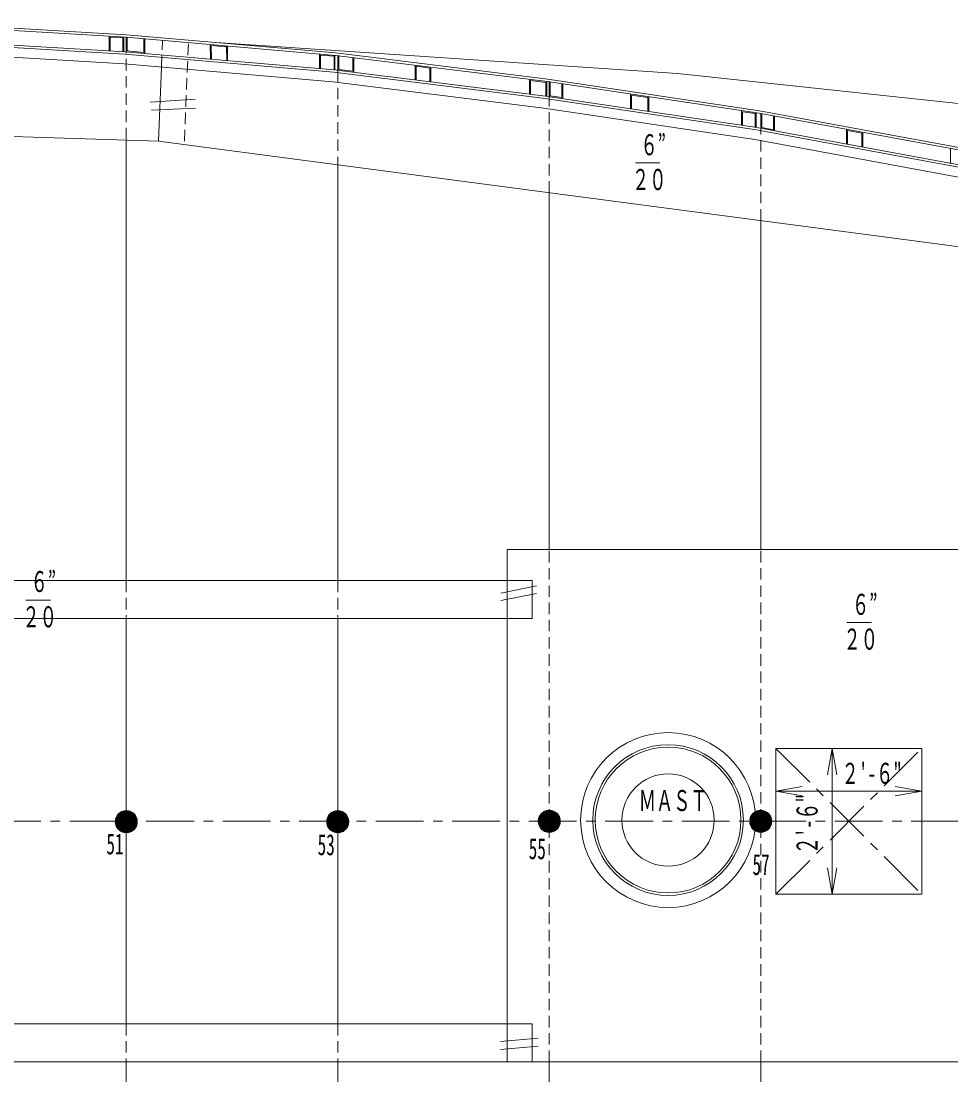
# Model space of a CAD drawing. Units: millimetres, scale not verified. Extents: x -28714 to 28714, y -20310 to 20310.
# Drawn here: x 7639 to 12500, y -1603 to 3904 of the extents above; entities that cross this region are included whole.
import ezdxf
from ezdxf.enums import TextEntityAlignment as Align

# ---------------------------------------------------------------- set-up
doc = ezdxf.new("R2010")
doc.units = ezdxf.units.MM
doc.header["$LTSCALE"] = 50
doc.linetypes.add('CHAIN1', pattern=[8, 5, -1, 1, -1])
doc.linetypes.add('DASHED1', pattern=[1.8, 1.2, -0.6])
for name, color, linetype, lineweight in [('0-0_0', 3, 'Continuous', 18), ('0-1', 4, 'CHAIN1', 18), ('0-2_寸法', 2, 'Continuous', 18)]:
    doc.layers.add(name, color=color, linetype=linetype, lineweight=lineweight)
doc.styles.add('ＭＳ ゴシック', font='')
doc.styles.get('ＭＳ ゴシック').set_extended_font_data('MS Gothic')

msp = doc.modelspace()

# ---------------------------------------------------------------- linework, layer by layer
at = {"layer": '0-0_0'}
for p, q in [((8098.87, 3825.36), (8098.87, 3749.02)), ((8175.76, 3820.8), (8175.76, 3744.46)), ((8188.67, 3743.52), (8188.67, 3820)), ((8286.19, 3811.55), (8286.19, 3735.07)), ((8627.96, 3781.93), (8628.93, 3705.36)), ((8717.79, 3774.15), (8718.77, 3697.58)), ((9198.74, 3655.98), (9198.74, 3732.46)), ((9279.94, 3725.42), (9279.94, 3648.77)), ((9294.32, 3646.99), (9294.32, 3723.77)), ((9378, 3713.43), (9378, 3636.65)), ((8357.1, 3276.53), (8372.65, 3663.84)), ((9699.79, 3673.65), (9699.79, 3596.87)), ((9781.54, 3663.54), (9781.54, 3586.76)), ((10296.22, 3599.92), (10296.22, 3523.14)), ((10386.67, 3588.74), (10386.67, 3511.8)), ((10399.97, 3509.81), (10399.97, 3586.86)), ((10471.01, 3576.25), (10471.01, 3499.2)), ((8313.2, 3481.48), (8548.95, 3495.54)), ((10824.8, 3523.4), (10824.8, 3446.22)), ((10920.98, 3509.03), (10920.98, 3431.99)), ((8320.24, 3438.42), (8551.59, 3449.84)), ((11405.99, 3436.59), (11405.99, 3359.54)), ((11481.27, 3425.34), (11481.27, 3348.29)), ((11505.62, 3343.94), (11505.62, 3421.42)), ((11578.22, 3408.04), (11578.22, 3330.55)), ((11953.77, 3338.8), (11953.77, 3261.32)), ((12039.87, 3322.93), (12039.87, 3245.44)), ((8188.67, 980.08), (8188.67, 3281.9)), ((12497.61, 3238.54), (12497.61, 3161.06)), ((9294.32, 980.08), (9294.32, 3153.14)), ((10399.97, 1142.82), (10399.97, 3007.57)), ((11505.62, 1142.82), (11505.62, 2862)), ((-104.32, 980.08), (10311.07, 980.08)), ((10147.79, 914.91), (10332.8, 952.33)), ((10311.07, 781.96), (10311.07, 980.08)), ((10147.79, 876.38), (10332.8, 913.8)), ((4054.77, 781.96), (10311.07, 781.96)), ((8188.67, -1336.4), (8188.67, 781.96)), ((9294.32, -1336.4), (9294.32, 781.96)), ((10342.46, -273.83), (10396.58, -219.71)), ((10342.97, -268.83), (10391.57, -220.23)), ((10399.97, -220.81), (10401.16, -219.62)), ((10399.97, -225.3), (10405.4, -219.87)), ((11448.11, -273.83), (11502.23, -219.71)), ((11448.62, -268.83), (11497.22, -220.23)), ((11505.62, -220.81), (11506.81, -219.62)), ((11505.62, -225.3), (11511.05, -219.87)), ((8131.16, -276.37), (8185.28, -222.24)), ((8131.67, -271.36), (8180.28, -222.76)), ((8132.26, -279.76), (8188.67, -223.34)), ((8132.79, -265.76), (8174.67, -223.87)), ((8134.85, -259.21), (8168.12, -225.94)), ((8136.75, -279.76), (8188.67, -227.83)), ((8139.01, -250.56), (8159.47, -230.09)), ((8141.24, -279.76), (8188.67, -232.32)), ((8145.73, -279.76), (8188.67, -236.81)), ((8150.22, -279.76), (8188.67, -241.3)), ((8154.71, -279.76), (8188.67, -245.79)), ((8159.2, -279.76), (8188.67, -250.28)), ((8163.69, -279.76), (8188.67, -254.77)), ((8168.18, -279.76), (8188.67, -259.26)), ((8172.67, -279.76), (8188.67, -263.75)), ((8177.16, -279.76), (8188.67, -268.24)), ((8181.65, -279.76), (8188.67, -272.73)), ((8188.67, -223.34), (8189.86, -222.16)), ((8188.67, -227.83), (8194.1, -222.4)), ((8188.67, -232.32), (8198.08, -222.92)), ((8188.67, -236.81), (8201.82, -223.67)), ((8188.67, -241.3), (8205.36, -224.61)), ((8188.67, -245.79), (8208.72, -225.75)), ((8188.67, -250.28), (8211.92, -227.04)), ((8188.67, -254.77), (8214.96, -228.49)), ((8188.67, -259.26), (8217.85, -230.08)), ((8188.67, -263.75), (8220.62, -231.81)), ((8188.67, -268.24), (8223.25, -233.67)), ((8188.67, -272.73), (8225.75, -235.66)), ((8188.67, -277.22), (8228.13, -237.77)), ((8190.63, -279.76), (8230.38, -240.01)), ((8195.12, -279.76), (8232.51, -242.37)), ((8199.61, -279.76), (8234.51, -244.86)), ((8204.1, -279.76), (8236.39, -247.47)), ((8208.59, -279.76), (8238.13, -250.21)), ((8213.08, -279.76), (8239.74, -253.09)), ((8217.57, -279.76), (8241.21, -256.12)), ((8222.06, -279.76), (8242.53, -259.29)), ((8226.55, -279.76), (8243.68, -262.63)), ((8231.04, -279.76), (8244.65, -266.14)), ((8235.53, -279.76), (8245.43, -269.86)), ((8240.02, -279.76), (8245.98, -273.8)), ((9236.81, -276.37), (9290.93, -222.24)), ((9237.32, -271.36), (9285.92, -222.76)), ((9237.91, -279.76), (9294.32, -223.34)), ((9238.43, -265.76), (9280.32, -223.87)), ((9240.5, -259.21), (9273.77, -225.94)), ((9242.4, -279.76), (9294.32, -227.83)), ((9244.66, -250.56), (9265.12, -230.09)), ((9246.89, -279.76), (9294.32, -232.32)), ((9251.38, -279.76), (9294.32, -236.81)), ((9255.87, -279.76), (9294.32, -241.3)), ((9260.36, -279.76), (9294.32, -245.79)), ((9264.85, -279.76), (9294.32, -250.28)), ((9269.34, -279.76), (9294.32, -254.77)), ((9273.83, -279.76), (9294.32, -259.26)), ((9278.32, -279.76), (9294.32, -263.75)), ((9282.81, -279.76), (9294.32, -268.24)), ((9287.3, -279.76), (9294.32, -272.73)), ((9294.32, -223.34), (9295.51, -222.16)), ((9294.32, -227.83), (9299.75, -222.4)), ((9294.32, -232.32), (9303.73, -222.92)), ((9294.32, -236.81), (9307.47, -223.67)), ((9294.32, -241.3), (9311.01, -224.61)), ((9294.32, -245.79), (9314.37, -225.75)), ((9294.32, -250.28), (9317.56, -227.04)), ((9294.32, -254.77), (9320.61, -228.49)), ((9294.32, -259.26), (9323.5, -230.08)), ((9294.32, -263.75), (9326.27, -231.81)), ((9294.32, -268.24), (9328.89, -233.67)), ((9294.32, -272.73), (9331.4, -235.66)), ((9294.32, -277.22), (9333.77, -237.77)), ((9296.28, -279.76), (9336.03, -240.01)), ((9300.77, -279.76), (9338.16, -242.37)), ((9305.26, -279.76), (9340.16, -244.86)), ((9309.75, -279.76), (9342.04, -247.47)), ((9314.24, -279.76), (9343.78, -250.21)), ((9318.73, -279.76), (9345.39, -253.09)), ((9323.22, -279.76), (9346.86, -256.12)), ((9327.71, -279.76), (9348.18, -259.29)), ((9332.2, -279.76), (9349.33, -262.63)), ((9336.69, -279.76), (9350.3, -266.14)), ((9341.18, -279.76), (9351.08, -269.86)), ((9345.67, -279.76), (9351.63, -273.8)), ((10343.56, -277.22), (10399.97, -220.81)), ((10344.08, -263.23), (10385.97, -221.34)), ((10346.15, -256.67), (10379.42, -223.4)), ((10348.05, -277.22), (10399.97, -225.3)), ((10350.31, -248.02), (10370.77, -227.56)), ((10352.54, -277.22), (10399.97, -229.79)), ((10357.03, -277.22), (10399.97, -234.28)), ((10361.52, -277.22), (10399.97, -238.77)), ((10366.01, -277.22), (10399.97, -243.26)), ((10370.5, -277.22), (10399.97, -247.75)), ((10374.99, -277.22), (10399.97, -252.24)), ((10379.48, -277.22), (10399.97, -256.73)), ((10383.97, -277.22), (10399.97, -261.22)), ((10388.46, -277.22), (10399.97, -265.71)), ((10392.95, -277.22), (10399.97, -270.2)), ((10397.44, -277.22), (10399.97, -274.69)), ((10399.97, -229.79), (10409.38, -220.38)), ((10399.97, -234.28), (10413.12, -221.13)), ((10399.97, -238.77), (10416.66, -222.08)), ((10399.97, -243.26), (10420.02, -223.21)), ((10399.97, -247.75), (10423.21, -224.51)), ((10399.97, -252.24), (10426.26, -225.96)), ((10399.97, -256.73), (10429.15, -227.55)), ((10399.97, -261.22), (10431.91, -229.28)), ((10399.97, -265.71), (10434.54, -231.14)), ((10399.97, -270.2), (10437.05, -233.13)), ((10399.97, -274.69), (10439.42, -235.24)), ((10401.93, -277.22), (10441.68, -237.48)), ((10406.42, -277.22), (10443.81, -239.84)), ((10410.91, -277.22), (10445.81, -242.32)), ((10415.4, -277.22), (10447.69, -244.94)), ((10419.89, -277.22), (10449.43, -247.68)), ((10424.38, -277.22), (10451.04, -250.56)), ((10428.87, -277.22), (10452.51, -253.58)), ((10433.36, -277.22), (10453.83, -256.76)), ((10437.85, -277.22), (10454.98, -260.09)), ((10442.34, -277.22), (10455.95, -263.61)), ((10446.83, -277.22), (10456.73, -267.33)), ((10451.32, -277.22), (10457.28, -271.27)), ((11449.2, -277.22), (11505.62, -220.81)), ((11449.73, -263.23), (11491.62, -221.34)), ((11451.8, -256.67), (11485.07, -223.4)), ((11453.69, -277.22), (11505.62, -225.3)), ((11455.95, -248.02), (11476.42, -227.56)), ((11458.18, -277.22), (11505.62, -229.79)), ((11462.68, -277.22), (11505.62, -234.28)), ((11467.17, -277.22), (11505.62, -238.77)), ((11471.66, -277.22), (11505.62, -243.26)), ((11476.15, -277.22), (11505.62, -247.75)), ((11480.64, -277.22), (11505.62, -252.24)), ((11485.13, -277.22), (11505.62, -256.73)), ((11489.62, -277.22), (11505.62, -261.22)), ((11494.11, -277.22), (11505.62, -265.71)), ((11498.6, -277.22), (11505.62, -270.2)), ((11503.09, -277.22), (11505.62, -274.69)), ((11505.62, -229.79), (11515.03, -220.38)), ((11505.62, -234.28), (11518.77, -221.13)), ((11505.62, -238.77), (11522.31, -222.08)), ((11505.62, -243.26), (11525.67, -223.21)), ((11505.62, -247.75), (11528.86, -224.51)), ((11505.62, -252.24), (11531.9, -225.96)), ((11505.62, -256.73), (11534.8, -227.55)), ((11505.62, -261.22), (11537.56, -229.28)), ((11505.62, -265.71), (11540.19, -231.14)), ((11505.62, -270.2), (11542.7, -233.13)), ((11505.62, -274.69), (11545.07, -235.24)), ((11507.58, -277.22), (11547.33, -237.48)), ((11512.07, -277.22), (11549.45, -239.84)), ((11516.56, -277.22), (11551.46, -242.32)), ((11521.05, -277.22), (11553.34, -244.94)), ((11525.54, -277.22), (11555.08, -247.68)), ((11530.03, -277.22), (11556.69, -250.56)), ((11534.52, -277.22), (11558.16, -253.58)), ((11539.01, -277.22), (11559.48, -256.76)), ((11543.5, -277.22), (11560.63, -260.09)), ((11547.99, -277.22), (11561.6, -263.61)), ((11552.48, -277.22), (11562.38, -267.33)), ((11556.97, -277.22), (11562.92, -271.27)), ((8131.07, -280.94), (8132.26, -279.76)), ((8131.32, -285.19), (8136.75, -279.76)), ((8131.83, -289.16), (8141.24, -279.76)), ((8132.58, -292.91), (8145.73, -279.76)), ((8133.53, -296.45), (8150.22, -279.76)), ((8134.66, -299.81), (8154.71, -279.76)), ((8135.96, -303), (8159.2, -279.76)), ((8137.4, -306.04), (8163.69, -279.76)), ((8139, -308.94), (8168.18, -279.76)), ((8140.73, -311.7), (8172.67, -279.76)), ((8142.59, -314.33), (8177.16, -279.76)), ((8144.57, -316.83), (8181.65, -279.76)), ((8146.69, -319.21), (8186.14, -279.76)), ((8148.92, -321.46), (8188.67, -281.71)), ((8151.28, -323.59), (8188.67, -286.21)), ((8153.77, -325.6), (8188.67, -290.7)), ((8156.38, -327.47), (8188.67, -295.19)), ((8159.13, -329.22), (8188.67, -299.68)), ((8162.01, -330.83), (8188.67, -304.17)), ((8165.03, -332.3), (8188.67, -308.66)), ((8168.2, -333.61), (8188.67, -313.15)), ((8171.54, -334.77), (8188.67, -317.64)), ((8175.06, -335.74), (8188.67, -322.13)), ((8178.77, -336.52), (8188.67, -326.62)), ((8186.14, -279.76), (8188.67, -277.22)), ((8188.67, -281.71), (8190.63, -279.76)), ((8188.67, -286.21), (8195.12, -279.76)), ((8188.67, -290.7), (8199.61, -279.76)), ((8188.67, -295.19), (8204.1, -279.76)), ((8188.67, -299.68), (8208.59, -279.76)), ((8188.67, -304.17), (8213.08, -279.76)), ((8188.67, -308.66), (8217.57, -279.76)), ((8188.67, -313.15), (8222.06, -279.76)), ((8188.67, -317.64), (8226.55, -279.76)), ((8188.67, -322.13), (8231.04, -279.76)), ((8188.67, -326.62), (8235.53, -279.76)), ((8188.67, -331.11), (8240.02, -279.76)), ((8188.67, -335.6), (8244.51, -279.76)), ((8191.45, -337.31), (8246.22, -282.54)), ((8196.4, -336.85), (8245.77, -287.48)), ((8201.91, -335.83), (8244.75, -292.99)), ((8208.31, -333.92), (8242.84, -299.39)), ((8216.53, -330.19), (8239.1, -307.62)), ((8244.51, -279.76), (8246.26, -278.01)), ((9236.72, -280.94), (9237.91, -279.76)), ((9236.96, -285.19), (9242.4, -279.76)), ((9237.48, -289.16), (9246.89, -279.76)), ((9238.23, -292.91), (9251.38, -279.76)), ((9239.18, -296.45), (9255.87, -279.76)), ((9240.31, -299.81), (9260.36, -279.76)), ((9241.6, -303), (9264.85, -279.76)), ((9243.05, -306.04), (9269.34, -279.76)), ((9244.65, -308.94), (9273.83, -279.76)), ((9246.37, -311.7), (9278.32, -279.76)), ((9248.23, -314.33), (9282.81, -279.76)), ((9250.22, -316.83), (9287.3, -279.76)), ((9252.34, -319.21), (9291.79, -279.76)), ((9254.57, -321.46), (9294.32, -281.71)), ((9256.93, -323.59), (9294.32, -286.21)), ((9259.42, -325.6), (9294.32, -290.7)), ((9262.03, -327.47), (9294.32, -295.19)), ((9264.78, -329.22), (9294.32, -299.68)), ((9267.66, -330.83), (9294.32, -304.17)), ((9270.68, -332.3), (9294.32, -308.66)), ((9273.85, -333.61), (9294.32, -313.15)), ((9277.19, -334.77), (9294.32, -317.64)), ((9280.71, -335.74), (9294.32, -322.13)), ((9284.42, -336.52), (9294.32, -326.62)), ((9291.79, -279.76), (9294.32, -277.22)), ((9294.32, -281.71), (9296.28, -279.76)), ((9294.32, -286.21), (9300.77, -279.76)), ((9294.32, -290.7), (9305.26, -279.76)), ((9294.32, -295.19), (9309.75, -279.76)), ((9294.32, -299.68), (9314.24, -279.76)), ((9294.32, -304.17), (9318.73, -279.76)), ((9294.32, -308.66), (9323.22, -279.76)), ((9294.32, -313.15), (9327.71, -279.76)), ((9294.32, -317.64), (9332.2, -279.76)), ((9294.32, -322.13), (9336.69, -279.76)), ((9294.32, -326.62), (9341.18, -279.76)), ((9294.32, -331.11), (9345.67, -279.76)), ((9294.32, -335.6), (9350.16, -279.76)), ((9297.1, -337.31), (9351.87, -282.54)), ((9302.05, -336.85), (9351.42, -287.48)), ((9307.56, -335.83), (9350.39, -292.99)), ((9313.95, -333.92), (9348.49, -299.39)), ((9322.18, -330.19), (9344.75, -307.62)), ((9350.16, -279.76), (9351.91, -278.01)), ((10342.37, -278.41), (10343.56, -277.22)), ((10342.61, -282.66), (10348.05, -277.22)), ((10343.13, -286.63), (10352.54, -277.22)), ((10343.88, -290.37), (10357.03, -277.22)), ((10344.83, -293.91), (10361.52, -277.22)), ((10345.96, -297.27), (10366.01, -277.22)), ((10347.25, -300.47), (10370.5, -277.22)), ((10348.7, -303.51), (10374.99, -277.22)), ((10350.29, -306.41), (10379.48, -277.22)), ((10352.02, -309.17), (10383.97, -277.22)), ((10353.88, -311.8), (10388.46, -277.22)), ((10355.87, -314.3), (10392.95, -277.22)), ((10357.98, -316.68), (10397.44, -277.22)), ((10360.22, -318.93), (10399.97, -279.18)), ((10362.58, -321.06), (10399.97, -283.67)), ((10365.07, -323.06), (10399.97, -288.16)), ((10367.68, -324.94), (10399.97, -292.65)), ((10370.43, -326.69), (10399.97, -297.14)), ((10373.31, -328.3), (10399.97, -301.63)), ((10376.33, -329.76), (10399.97, -306.12)), ((10379.5, -331.08), (10399.97, -310.61)), ((10382.84, -332.23), (10399.97, -315.1)), ((10386.36, -333.21), (10399.97, -319.59)), ((10390.07, -333.98), (10399.97, -324.08)), ((10394.01, -334.53), (10399.97, -328.57)), ((10399.97, -279.18), (10401.93, -277.22)), ((10399.97, -283.67), (10406.42, -277.22)), ((10399.97, -288.16), (10410.91, -277.22)), ((10399.97, -292.65), (10415.4, -277.22)), ((10399.97, -297.14), (10419.89, -277.22)), ((10399.97, -301.63), (10424.38, -277.22)), ((10399.97, -306.12), (10428.87, -277.22)), ((10399.97, -310.61), (10433.36, -277.22)), ((10399.97, -315.1), (10437.85, -277.22)), ((10399.97, -319.59), (10442.34, -277.22)), ((10399.97, -324.08), (10446.83, -277.22)), ((10399.97, -328.57), (10451.32, -277.22)), ((10399.97, -333.06), (10455.81, -277.22)), ((10402.75, -334.77), (10457.52, -280.01)), ((10407.7, -334.32), (10457.06, -284.95)), ((10413.21, -333.3), (10456.04, -290.46)), ((10419.6, -331.39), (10454.14, -296.86)), ((10427.83, -327.66), (10450.4, -305.08)), ((10455.81, -277.22), (10457.56, -275.48)), ((11448.02, -278.41), (11449.2, -277.22)), ((11448.26, -282.66), (11453.69, -277.22)), ((11448.78, -286.63), (11458.18, -277.22)), ((11449.53, -290.37), (11462.68, -277.22)), ((11450.48, -293.91), (11467.17, -277.22)), ((11451.61, -297.27), (11471.66, -277.22)), ((11452.9, -300.47), (11476.15, -277.22)), ((11454.35, -303.51), (11480.64, -277.22)), ((11455.94, -306.41), (11485.13, -277.22)), ((11457.67, -309.17), (11489.62, -277.22)), ((11459.53, -311.8), (11494.11, -277.22)), ((11461.52, -314.3), (11498.6, -277.22)), ((11463.63, -316.68), (11503.09, -277.22)), ((11465.87, -318.93), (11505.62, -279.18)), ((11468.23, -321.06), (11505.62, -283.67)), ((11470.72, -323.06), (11505.62, -288.16)), ((11473.33, -324.94), (11505.62, -292.65)), ((11476.08, -326.69), (11505.62, -297.14)), ((11478.96, -328.3), (11505.62, -301.63)), ((11481.98, -329.76), (11505.62, -306.12)), ((11485.15, -331.08), (11505.62, -310.61)), ((11488.49, -332.23), (11505.62, -315.1)), ((11505.62, -279.18), (11507.58, -277.22)), ((11505.62, -283.67), (11512.07, -277.22)), ((11505.62, -288.16), (11516.56, -277.22)), ((11505.62, -292.65), (11521.05, -277.22)), ((11505.62, -297.14), (11525.54, -277.22)), ((11505.62, -301.63), (11530.03, -277.22)), ((11505.62, -306.12), (11534.52, -277.22)), ((11505.62, -310.61), (11539.01, -277.22)), ((11505.62, -315.1), (11543.5, -277.22)), ((11508.4, -334.77), (11563.17, -280.01)), ((11513.34, -334.32), (11562.71, -284.95)), ((11518.86, -333.3), (11561.69, -290.46)), ((11525.25, -331.39), (11559.79, -296.86)), ((11533.48, -327.66), (11556.05, -305.08)), ((11561.46, -277.22), (11563.21, -275.48)), ((8182.72, -337.06), (8188.67, -331.11)), ((8186.92, -337.35), (8188.67, -335.6)), ((9288.36, -337.06), (9294.32, -331.11)), ((9292.57, -337.35), (9294.32, -335.6)), ((10398.22, -334.81), (10399.97, -333.06)), ((4054.77, -1336.4), (10311.07, -1336.4)), ((10311.07, -1534.52), (10311.07, -1336.4)), ((10342.22, -1410.38), (10145.71, -1427.73)), ((10342.22, -1453.22), (10145.71, -1470.57)), ((1081.95, -1534.52), (10311.07, -1534.52)), ((8188.67, -3836.35), (8188.67, -1534.52)), ((9294.32, -3707.59), (9294.32, -1534.52)), ((10399.97, -3562.02), (10399.97, -1534.52)), ((11505.62, -3416.45), (11505.62, -1534.52))]:
    msp.add_line(p, q, dxfattribs=at)
at = {"layer": '0-0_0', "color": 1, "linetype": 'DASHED1'}
for p, q in [((8372.65, 3663.84), (8378.26, 3803.57)), ((8493.05, 3276.53), (8514.2, 3803.57)), ((8188.67, 3286.74), (8188.67, 3743.52)), ((9294.32, 3135.48), (9294.32, 3646.99)), ((10399.97, 3007.57), (10399.97, 3509.81)), ((11505.62, 2862), (11505.62, 3343.94)), ((10399.97, -1534.52), (10399.97, 1142.82)), ((11505.62, -1534.52), (11505.62, 1142.82)), ((8188.67, 980.08), (8188.67, 787.72)), ((9294.32, 980.08), (9294.32, 787.72)), ((8188.67, -1336.4), (8188.67, -1534.52)), ((9294.32, -1336.4), (9294.32, -1534.52))]:
    msp.add_line(p, q, dxfattribs=at)
at = {"layer": '0-0_0', "color": 4, "linetype": 'CHAIN1'}
for p, q in [((11585.22, -658.22), (12347.22, 103.78)), ((11585.22, 103.78), (12347.22, -658.22))]:
    msp.add_line(p, q, dxfattribs=at)
at = {"layer": '0-0_0'}
for points in [[(6980.68, 3891.7), (8187.75, 3820.09), (9283.39, 3725.13), (10390.95, 3588.21), (11497.55, 3422.91), (12596, 3220.4), (13729.23, 2948.57), (14829.97, 2616.72), (15903.57, 2230.48), (17005.41, 1749.94)], [(6981.3, 3904.38), (8188.67, 3832.75), (9284.72, 3737.76), (10392.67, 3600.79), (11499.64, 3435.44), (12598.63, 3232.83), (13732.55, 2960.84), (14833.95, 2628.78), (15908.26, 2242.29), (17010.49, 1761.58)], [(6976.32, 3802.9), (8181.28, 3731.41), (9274.09, 3636.7), (10378.93, 3500.12), (11482.92, 3335.21), (12577.56, 3133.4), (13706.02, 2862.72), (14802.07, 2532.27), (15870.72, 2147.83), (16997.79, 1656.28)], [(6976.94, 3815.58), (8182.2, 3744.08), (9275.42, 3649.33), (10380.64, 3512.7), (11485.01, 3347.74), (12580.19, 3145.83), (13709.33, 2874.98), (14806.05, 2544.34), (15875.41, 2159.63), (17010.49, 1664.6)], [(8103.95, 3748.72), (8103.95, 3819.97), (8170.68, 3816.01), (8170.68, 3744.76)], [(8193.75, 3819.56), (8193.75, 3748.18), (8281.11, 3740.61), (8281.11, 3811.99)], [(5850.58, 3795.92), (6416.91, 3773.86), (6973.82, 3752.16), (8177.58, 3680.74), (9268.78, 3586.17), (10372.06, 3449.78), (11474.56, 3285.09), (12567.02, 3083.69), (13692.75, 2813.66), (14786.13, 2484.02), (15851.94, 2100.59), (16934.29, 1628.55)], [(8634.01, 3705.43), (8633.11, 3776.39), (8712.77, 3769.48), (8713.68, 3698.02)], [(18045.81, 1895.53), (17030.53, 2340.07), (15842.56, 2783.99), (14951.44, 3028.6), (14183.14, 3205.05), (13571.18, 3310.06), (12571.71, 3470.5), (11070.61, 3630.61), (8657.65, 3792.11)], [(9203.82, 3655.54), (9203.82, 3726.92), (9274.86, 3720.77), (9274.86, 3649.38)], [(9299.4, 3723.77), (9299.4, 3651.48), (9372.92, 3642.4), (9372.92, 3714.06)], [(9704.87, 3596.24), (9704.87, 3667.9), (9776.46, 3659.05), (9776.46, 3587.39)], [(10301.3, 3522.51), (10301.3, 3594.17), (10381.59, 3584.25), (10381.59, 3512.56)], [(10405.05, 3586.1), (10405.05, 3514.19), (10465.93, 3505.1), (10465.93, 3577.01)], [(16812.37, 1313.38), (12835.72, 2686.88), (8357.1, 3276.53), (1864.02, 3483.43), (1742.39, 3483.43), (-4756.52, 3358.91), (-4867.55, 3349.98), (-9159.43, 3004.96), (-9264.93, 2986.56)], [(10829.88, 3445.6), (10829.88, 3517.51), (10915.9, 3504.66), (10915.9, 3432.75)], [(11411.07, 3358.78), (11411.07, 3430.69), (11476.19, 3420.96), (11476.19, 3349.05)], [(11510.7, 3420.48), (11510.7, 3348.17), (11573.14, 3336.65), (11573.14, 3408.97)], [(11958.85, 3260.38), (11958.85, 3332.7), (12034.79, 3318.7), (12034.79, 3246.38)], [(11492.01, -333.21), (11505.62, -319.59), (11547.99, -277.22)], [(11495.72, -333.98), (11505.62, -324.08), (11552.48, -277.22)], [(11499.66, -334.53), (11505.62, -328.57), (11556.97, -277.22)], [(11503.87, -334.81), (11505.62, -333.06), (11561.46, -277.22)]]:
    msp.add_lwpolyline(points, dxfattribs=at)
for points in [[(10179.99, 1142.82), (12819.51, 1142.82), (12819.51, -1534.52), (10179.99, -1534.52)], [(11585.22, -658.22), (12347.22, -658.22), (12347.22, 103.78), (11585.22, 103.78)]]:
    msp.add_lwpolyline(points, close=True, dxfattribs=at)
for centre, radius in [((11021.41, -270.9), 457.2), ((11021.41, -270.9), 393.7), ((11021.41, -270.9), 381), ((11021.41, -270.9), 241.3), ((10399.97, -277.22), 57.61), ((11505.62, -277.22), 57.61), ((8188.67, -279.76), 57.61), ((9294.32, -279.76), 57.61)]:
    msp.add_circle(centre, radius, dxfattribs=at)
at = {"layer": '0-1'}
msp.add_line((22142.93, -277.22), (-24129.6, -277.22), dxfattribs=at)
at = {"layer": '0-2_寸法'}
for p, q in [((10850.42, 3162.75), (10978.66, 3162.75)), ((7663.79, 877.55), (7792.03, 877.55)), ((11956.29, 760.94), (12084.53, 760.94)), ((11879.64, 103.78), (11855.33, -34.1)), ((11879.64, 103.78), (11879.64, -658.22)), ((11879.64, 103.78), (11903.95, -34.1)), ((11585.22, -120.62), (11723.1, -96.31)), ((12347.22, -120.62), (12209.35, -96.31)), ((11585.22, -120.62), (12347.22, -120.62)), ((11585.22, -120.62), (11723.1, -144.93)), ((12347.22, -120.62), (12209.35, -144.93)), ((11879.64, -658.22), (11855.33, -520.35)), ((11879.64, -658.22), (11903.95, -520.35))]:
    msp.add_line(p, q, dxfattribs=at)

# ---------------------------------------------------------------- texts
at = {"layer": '0-2_寸法', "style": 'ＭＳ ゴシック', "width": 0.6}
for s, p in [('６”', (10877, 3170.22)), ('２０', (10832.83, 2988.42)), ('６”', (7688.64, 887.57)), ('６”', (11982.87, 768.4)), ('２０', (7646.2, 703.22)), ('２０', (11938.7, 586.6)), ('２\'-６"', (11928.74, -114.65)), ('ＭＡＳＴ', (10868.34, -257.09)), ('51', (8084.81, -483.48)), ('53', (9189.2, -487.61)), ('55', (10292.76, -508.47)), ('57', (11462.75, -591.14))]:
    msp.add_text(s, height=110, dxfattribs=at).set_placement(p, align=Align.BOTTOM_LEFT)
msp.add_text('２\'-６"', height=110, rotation=90, dxfattribs=at).set_placement((11836.27, -449.61), align=Align.BOTTOM_LEFT)

doc.saveas('drawing.dxf')
